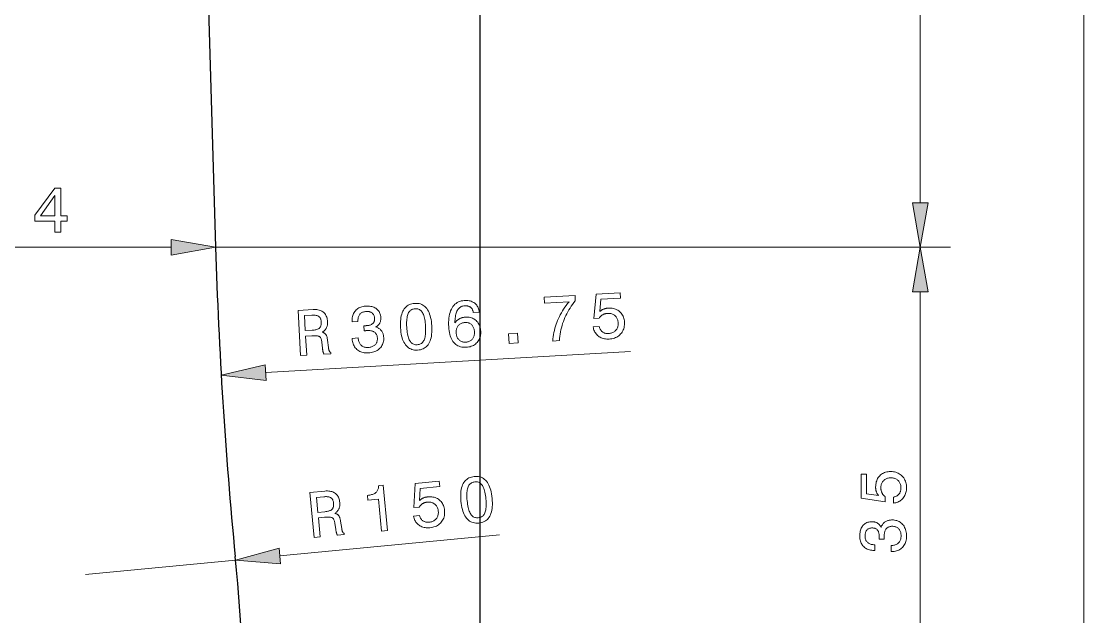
# Model space of a CAD drawing. Extents: x 0 to 297, y 0 to 420.
# Drawn here: x 151.4 to 221.9, y 189.8 to 229.3 of the extents above; entities that cross this region are included whole.
import ezdxf

# ---------------------------------------------------------------- set-up
doc = ezdxf.new("R2010")
doc.units = 0

msp = doc.modelspace()

# ---------------------------------------------------------------- linework, layer by layer
at = {"color": 7, "lineweight": 13}
for p, q in [((221.907, 141.27), (221.907, 344.361)), ((211.066, 217.27), (211.066, 248.361)), ((131.871, 214.315), (161.362, 214.315)), ((164.316, 214.315), (213.066, 214.315)), ((164.316, 214.315), (213.066, 214.315)), ((211.066, 182.27), (211.066, 211.361)), ((167.636, 206), (191.837, 207.391))]:
    msp.add_line(p, q, dxfattribs=at)
at = {"color": 7, "lineweight": 30}
for p, q in [((163.216, 251.315), (164.316, 214.315)), ((181.866, 135.715), (181.866, 248.215))]:
    msp.add_line(p, q, dxfattribs=at)
at = {"color": 7, "lineweight": 13, "ltscale": 0.366083}
msp.add_line((168.579, 193.839), (183.157, 195.229), dxfattribs=at)
at = {"color": 7, "lineweight": 13, "ltscale": 0.25}
msp.add_line((155.684, 192.608), (165.638, 193.558), dxfattribs=at)
at = {"color": 7, "lineweight": 13}
for points in [[(153.649, 215.315), (153.649, 216.057), (152.331, 216.057), (152.331, 216.437), (153.644, 218.248), (154.037, 218.248), (154.037, 216.403), (154.465, 216.403), (154.465, 216.057), (154.037, 216.057), (154.037, 215.315)], [(152.694, 216.403), (153.649, 216.403), (153.649, 217.746)], [(210.545, 217.27), (211.066, 214.315), (211.587, 217.27)], [(161.362, 213.794), (164.316, 214.315), (161.362, 214.836)], [(211.587, 211.361), (211.066, 214.315), (210.545, 211.361)], [(181.806, 210.008), (181.41, 209.985), (181.402, 210.031), (181.391, 210.074), (181.379, 210.114), (181.364, 210.152), (181.347, 210.188), (181.327, 210.222), (181.306, 210.253), (181.282, 210.282), (181.256, 210.309), (181.228, 210.333), (181.198, 210.355), (181.166, 210.374), (181.132, 210.39), (181.096, 210.404), (181.058, 210.416), (181.018, 210.425), (180.976, 210.431), (180.933, 210.434), (180.887, 210.436), (180.84, 210.434), (180.776, 210.428), (180.715, 210.416), (180.658, 210.399), (180.604, 210.377), (180.554, 210.35), (180.507, 210.318), (180.463, 210.28), (180.423, 210.237), (180.386, 210.189), (180.352, 210.136), (180.322, 210.077), (180.295, 210.013), (180.271, 209.944), (180.251, 209.869), (180.233, 209.789), (180.219, 209.703), (180.208, 209.612), (180.201, 209.516), (180.196, 209.414), (180.195, 209.307), (180.219, 209.34), (180.244, 209.372), (180.271, 209.402), (180.298, 209.431), (180.327, 209.458), (180.357, 209.484), (180.388, 209.508), (180.421, 209.53), (180.454, 209.552), (180.489, 209.571), (180.525, 209.589), (180.562, 209.606), (180.6, 209.621), (180.639, 209.634), (180.678, 209.646), (180.719, 209.655), (180.761, 209.664), (180.804, 209.67), (180.847, 209.676), (180.892, 209.679), (180.975, 209.681), (181.056, 209.677), (181.134, 209.668), (181.209, 209.653), (181.281, 209.633), (181.35, 209.607), (181.416, 209.575), (181.48, 209.538), (181.54, 209.495), (181.598, 209.446), (181.651, 209.393), (181.7, 209.336), (181.743, 209.275), (181.782, 209.21), (181.815, 209.141), (181.843, 209.069), (181.866, 208.993), (181.884, 208.913), (181.897, 208.83), (181.904, 208.742), (181.906, 208.655), (181.903, 208.57), (181.893, 208.488), (181.878, 208.41), (181.857, 208.334), (181.83, 208.261), (181.798, 208.192), (181.759, 208.125), (181.715, 208.062), (181.665, 208.001), (181.61, 207.945), (181.551, 207.894), (181.489, 207.848), (181.423, 207.808), (181.353, 207.773), (181.279, 207.744), (181.201, 207.72), (181.12, 207.701), (181.034, 207.688), (180.945, 207.68), (180.842, 207.678), (180.744, 207.683), (180.65, 207.696), (180.56, 207.716), (180.475, 207.744), (180.395, 207.78), (180.319, 207.823), (180.248, 207.874), (180.181, 207.932), (180.118, 207.998), (180.061, 208.071), (180.008, 208.151), (179.961, 208.237), (179.919, 208.33), (179.883, 208.43), (179.851, 208.537), (179.825, 208.651), (179.804, 208.771), (179.789, 208.898), (179.778, 209.032), (179.772, 209.189), (179.772, 209.34), (179.779, 209.483), (179.792, 209.62), (179.811, 209.75), (179.837, 209.872), (179.869, 209.988), (179.908, 210.097), (179.953, 210.199), (180.004, 210.294), (180.061, 210.381), (180.124, 210.46), (180.192, 210.531), (180.265, 210.592), (180.343, 210.645), (180.426, 210.69), (180.515, 210.726), (180.609, 210.754), (180.709, 210.773), (180.813, 210.783), (180.897, 210.786), (180.978, 210.784), (181.055, 210.777), (181.128, 210.766), (181.199, 210.751), (181.266, 210.731), (181.33, 210.706), (181.39, 210.677), (181.447, 210.643), (181.501, 210.605), (181.55, 210.563), (181.596, 210.516), (181.637, 210.466), (181.674, 210.412), (181.707, 210.355), (181.735, 210.293), (181.759, 210.227), (181.779, 210.158), (181.795, 210.085)], [(186.684, 208.096), (186.697, 208.241), (186.715, 208.384), (186.736, 208.525), (186.762, 208.664), (186.792, 208.802), (186.826, 208.938), (186.864, 209.072), (186.906, 209.204), (186.953, 209.334), (187.004, 209.463), (187.059, 209.591), (187.119, 209.717), (187.183, 209.843), (187.252, 209.968), (187.326, 210.092), (187.405, 210.216), (187.488, 210.338), (187.576, 210.46), (187.668, 210.581), (187.766, 210.701), (186.128, 210.607), (186.106, 211.001), (188.158, 211.119), (188.178, 210.761), (188.085, 210.643), (187.995, 210.524), (187.91, 210.403), (187.829, 210.281), (187.753, 210.158), (187.68, 210.033), (187.612, 209.906), (187.549, 209.779), (187.49, 209.649), (187.435, 209.519), (187.384, 209.386), (187.337, 209.252), (187.295, 209.117), (187.257, 208.98), (187.224, 208.841), (187.194, 208.7), (187.169, 208.558), (187.149, 208.414), (187.132, 208.269), (187.12, 208.122)], [(189.363, 209.034), (189.763, 209.057), (189.774, 209.012), (189.787, 208.969), (189.803, 208.928), (189.821, 208.889), (189.841, 208.853), (189.864, 208.818), (189.889, 208.786), (189.917, 208.756), (189.946, 208.728), (189.979, 208.703), (190.013, 208.68), (190.048, 208.659), (190.086, 208.642), (190.124, 208.627), (190.165, 208.615), (190.207, 208.605), (190.251, 208.598), (190.296, 208.594), (190.343, 208.593), (190.391, 208.595), (190.45, 208.6), (190.506, 208.609), (190.56, 208.621), (190.611, 208.637), (190.66, 208.656), (190.706, 208.679), (190.75, 208.705), (190.791, 208.735), (190.829, 208.769), (190.865, 208.806), (190.897, 208.845), (190.926, 208.887), (190.951, 208.931), (190.973, 208.977), (190.99, 209.026), (191.004, 209.076), (191.013, 209.128), (191.019, 209.183), (191.022, 209.239), (191.02, 209.298), (191.015, 209.358), (191.006, 209.415), (190.994, 209.469), (190.978, 209.521), (190.959, 209.57), (190.937, 209.616), (190.91, 209.659), (190.881, 209.7), (190.848, 209.738), (190.811, 209.774), (190.772, 209.806), (190.73, 209.835), (190.686, 209.859), (190.64, 209.88), (190.591, 209.897), (190.541, 209.911), (190.488, 209.921), (190.432, 209.926), (190.375, 209.929), (190.315, 209.927), (190.28, 209.924), (190.246, 209.92), (190.213, 209.915), (190.18, 209.908), (190.149, 209.9), (190.117, 209.891), (190.087, 209.88), (190.057, 209.868), (190.028, 209.854), (190, 209.839), (189.972, 209.823), (189.945, 209.805), (189.919, 209.787), (189.894, 209.767), (189.87, 209.745), (189.846, 209.722), (189.823, 209.698), (189.802, 209.673), (189.78, 209.646), (189.76, 209.618), (189.417, 209.599), (189.562, 211.199), (191.161, 211.291), (191.181, 210.938), (189.87, 210.862), (189.797, 210.049), (189.817, 210.069), (189.839, 210.088), (189.861, 210.106), (189.885, 210.123), (189.909, 210.139), (189.934, 210.155), (189.96, 210.169), (189.986, 210.183), (190.014, 210.196), (190.042, 210.208), (190.071, 210.219), (190.1, 210.229), (190.131, 210.238), (190.161, 210.247), (190.193, 210.254), (190.225, 210.26), (190.257, 210.265), (190.29, 210.27), (190.324, 210.273), (190.358, 210.276), (190.449, 210.278), (190.536, 210.275), (190.62, 210.266), (190.7, 210.251), (190.778, 210.231), (190.852, 210.205), (190.923, 210.174), (190.99, 210.136), (191.055, 210.093), (191.116, 210.045), (191.172, 209.991), (191.223, 209.934), (191.269, 209.873), (191.31, 209.809), (191.345, 209.741), (191.374, 209.669), (191.398, 209.593), (191.417, 209.513), (191.43, 209.43), (191.438, 209.343), (191.44, 209.251), (191.436, 209.161), (191.426, 209.075), (191.41, 208.992), (191.388, 208.912), (191.359, 208.836), (191.325, 208.762), (191.284, 208.692), (191.237, 208.626), (191.184, 208.562), (191.126, 208.503), (191.064, 208.449), (190.998, 208.402), (190.928, 208.359), (190.854, 208.323), (190.776, 208.292), (190.694, 208.267), (190.608, 208.247), (190.519, 208.233), (190.425, 208.225), (190.342, 208.223), (190.261, 208.225), (190.183, 208.233), (190.108, 208.245), (190.035, 208.262), (189.964, 208.285), (189.897, 208.312), (189.832, 208.344), (189.769, 208.381), (189.709, 208.423), (189.653, 208.47), (189.602, 208.519), (189.555, 208.572), (189.514, 208.628), (189.477, 208.688), (189.444, 208.75), (189.417, 208.816), (189.394, 208.885), (189.376, 208.958)], [(169.957, 207.135), (169.785, 210.126), (170.785, 210.183), (170.871, 210.186), (170.954, 210.184), (171.032, 210.178), (171.107, 210.167), (171.177, 210.151), (171.244, 210.131), (171.307, 210.106), (171.365, 210.077), (171.42, 210.043), (171.471, 210.004), (171.518, 209.961), (171.56, 209.914), (171.598, 209.863), (171.631, 209.807), (171.66, 209.747), (171.685, 209.683), (171.705, 209.614), (171.721, 209.541), (171.732, 209.464), (171.739, 209.383), (171.741, 209.335), (171.74, 209.287), (171.738, 209.242), (171.734, 209.197), (171.727, 209.154), (171.718, 209.113), (171.708, 209.073), (171.695, 209.034), (171.68, 208.997), (171.663, 208.961), (171.644, 208.926), (171.623, 208.893), (171.6, 208.862), (171.575, 208.832), (171.548, 208.803), (171.519, 208.776), (171.488, 208.75), (171.454, 208.726), (171.419, 208.704), (171.382, 208.683), (171.415, 208.674), (171.446, 208.664), (171.474, 208.652), (171.502, 208.639), (171.527, 208.625), (171.551, 208.61), (171.572, 208.593), (171.593, 208.575), (171.611, 208.556), (171.627, 208.535), (171.642, 208.512), (171.657, 208.486), (171.67, 208.456), (171.683, 208.423), (171.694, 208.386), (171.705, 208.346), (171.715, 208.303), (171.724, 208.256), (171.733, 208.206), (171.74, 208.152), (171.8, 207.668), (171.804, 207.637), (171.808, 207.608), (171.813, 207.581), (171.818, 207.555), (171.823, 207.532), (171.828, 207.51), (171.834, 207.489), (171.84, 207.471), (171.846, 207.454), (171.853, 207.438), (171.86, 207.424), (171.868, 207.411), (171.876, 207.399), (171.885, 207.387), (171.894, 207.376), (171.905, 207.366), (171.916, 207.356), (171.927, 207.347), (171.939, 207.339), (171.952, 207.332), (171.957, 207.25), (171.504, 207.224), (171.498, 207.234), (171.492, 207.245), (171.485, 207.257), (171.48, 207.269), (171.474, 207.283), (171.468, 207.298), (171.463, 207.313), (171.457, 207.33), (171.452, 207.348), (171.447, 207.367), (171.442, 207.386), (171.438, 207.408), (171.433, 207.43), (171.428, 207.454), (171.424, 207.479), (171.42, 207.506), (171.415, 207.534), (171.411, 207.563), (171.407, 207.594), (171.403, 207.626), (171.36, 208.012), (171.352, 208.068), (171.343, 208.12), (171.333, 208.168), (171.321, 208.212), (171.307, 208.251), (171.292, 208.287), (171.276, 208.318), (171.258, 208.345), (171.239, 208.367), (171.218, 208.386), (171.193, 208.401), (171.162, 208.415), (171.125, 208.426), (171.082, 208.435), (171.033, 208.442), (170.978, 208.447), (170.916, 208.449), (170.848, 208.45), (170.775, 208.448), (170.695, 208.445), (170.284, 208.421), (170.357, 207.158)], [(173.37, 208.273), (173.768, 208.296), (173.775, 208.234), (173.784, 208.176), (173.797, 208.12), (173.812, 208.068), (173.831, 208.018), (173.853, 207.972), (173.877, 207.929), (173.905, 207.888), (173.936, 207.851), (173.97, 207.817), (174.007, 207.786), (174.046, 207.758), (174.087, 207.735), (174.132, 207.714), (174.178, 207.698), (174.227, 207.685), (174.279, 207.676), (174.333, 207.67), (174.389, 207.668), (174.448, 207.67), (174.506, 207.675), (174.561, 207.683), (174.613, 207.694), (174.662, 207.708), (174.709, 207.725), (174.753, 207.744), (174.795, 207.767), (174.834, 207.793), (174.87, 207.822), (174.903, 207.854), (174.934, 207.889), (174.96, 207.926), (174.984, 207.965), (175.003, 208.006), (175.02, 208.049), (175.032, 208.094), (175.041, 208.142), (175.047, 208.192), (175.049, 208.244), (175.048, 208.298), (175.043, 208.347), (175.036, 208.393), (175.025, 208.437), (175.01, 208.479), (174.993, 208.518), (174.973, 208.555), (174.949, 208.59), (174.922, 208.622), (174.891, 208.651), (174.858, 208.679), (174.822, 208.703), (174.783, 208.725), (174.741, 208.743), (174.697, 208.759), (174.651, 208.772), (174.602, 208.782), (174.55, 208.789), (174.496, 208.793), (174.439, 208.794), (174.38, 208.792), (174.371, 208.791), (174.363, 208.79), (174.354, 208.79), (174.345, 208.789), (174.336, 208.788), (174.328, 208.788), (174.319, 208.787), (174.31, 208.786), (174.3, 208.785), (174.291, 208.784), (174.282, 208.783), (174.272, 208.782), (174.261, 208.781), (174.25, 208.78), (174.238, 208.779), (174.225, 208.777), (174.212, 208.776), (174.199, 208.774), (174.184, 208.773), (174.17, 208.771), (174.15, 209.11), (174.159, 209.11), (174.168, 209.11), (174.178, 209.11), (174.187, 209.11), (174.195, 209.111), (174.204, 209.111), (174.213, 209.111), (174.222, 209.111), (174.23, 209.112), (174.239, 209.112), (174.247, 209.112), (174.255, 209.112), (174.263, 209.113), (174.271, 209.113), (174.279, 209.113), (174.287, 209.114), (174.295, 209.114), (174.302, 209.114), (174.309, 209.115), (174.317, 209.115), (174.373, 209.12), (174.426, 209.126), (174.477, 209.135), (174.524, 209.146), (174.568, 209.158), (174.609, 209.173), (174.646, 209.191), (174.681, 209.21), (174.712, 209.231), (174.74, 209.255), (174.766, 209.28), (174.788, 209.308), (174.807, 209.338), (174.824, 209.371), (174.837, 209.406), (174.848, 209.443), (174.855, 209.482), (174.86, 209.523), (174.861, 209.567), (174.86, 209.613), (174.856, 209.657), (174.85, 209.7), (174.841, 209.739), (174.829, 209.777), (174.815, 209.812), (174.798, 209.845), (174.778, 209.876), (174.756, 209.904), (174.732, 209.931), (174.704, 209.955), (174.675, 209.976), (174.643, 209.995), (174.609, 210.012), (174.572, 210.026), (174.534, 210.037), (174.493, 210.045), (174.45, 210.052), (174.404, 210.055), (174.357, 210.056), (174.307, 210.054), (174.251, 210.05), (174.198, 210.042), (174.148, 210.031), (174.102, 210.017), (174.058, 209.999), (174.016, 209.979), (173.978, 209.956), (173.943, 209.929), (173.911, 209.9), (173.882, 209.867), (173.855, 209.832), (173.832, 209.793), (173.812, 209.752), (173.796, 209.708), (173.782, 209.661), (173.771, 209.611), (173.764, 209.558), (173.76, 209.503), (173.759, 209.444), (173.761, 209.383), (173.378, 209.361), (173.376, 209.391), (173.373, 209.477), (173.376, 209.56), (173.385, 209.64), (173.398, 209.716), (173.417, 209.789), (173.441, 209.859), (173.471, 209.926), (173.506, 209.989), (173.546, 210.049), (173.591, 210.106), (173.641, 210.159), (173.695, 210.206), (173.753, 210.249), (173.815, 210.287), (173.88, 210.319), (173.95, 210.347), (174.023, 210.369), (174.1, 210.387), (174.181, 210.399), (174.266, 210.407), (174.355, 210.41), (174.441, 210.408), (174.523, 210.402), (174.602, 210.392), (174.676, 210.377), (174.746, 210.358), (174.813, 210.334), (174.876, 210.305), (174.934, 210.272), (174.989, 210.235), (175.04, 210.194), (175.085, 210.149), (175.126, 210.1), (175.162, 210.047), (175.193, 209.991), (175.22, 209.932), (175.241, 209.868), (175.257, 209.801), (175.269, 209.73), (175.276, 209.656), (175.277, 209.613), (175.277, 209.572), (175.274, 209.531), (175.27, 209.492), (175.264, 209.454), (175.255, 209.417), (175.245, 209.381), (175.232, 209.346), (175.218, 209.312), (175.201, 209.28), (175.183, 209.249), (175.163, 209.219), (175.141, 209.191), (175.117, 209.164), (175.091, 209.138), (175.063, 209.114), (175.033, 209.091), (175.001, 209.069), (174.967, 209.049), (174.932, 209.03), (174.98, 209.014), (175.026, 208.996), (175.07, 208.976), (175.112, 208.954), (175.151, 208.929), (175.188, 208.903), (175.223, 208.874), (175.256, 208.843), (175.287, 208.811), (175.315, 208.776), (175.341, 208.739), (175.364, 208.7), (175.386, 208.659), (175.404, 208.617), (175.421, 208.572), (175.435, 208.526), (175.446, 208.478), (175.456, 208.428), (175.462, 208.376), (175.467, 208.322), (175.469, 208.237), (175.464, 208.155), (175.454, 208.077), (175.438, 208.001), (175.415, 207.929), (175.387, 207.859), (175.352, 207.793), (175.311, 207.73), (175.265, 207.67), (175.212, 207.612), (175.154, 207.559), (175.092, 207.511), (175.025, 207.468), (174.955, 207.43), (174.88, 207.397), (174.801, 207.369), (174.718, 207.346), (174.631, 207.328), (174.539, 207.315), (174.444, 207.306), (174.353, 207.304), (174.265, 207.307), (174.181, 207.316), (174.101, 207.33), (174.024, 207.35), (173.95, 207.376), (173.88, 207.408), (173.813, 207.445), (173.749, 207.487), (173.689, 207.536), (173.634, 207.589), (173.583, 207.646), (173.538, 207.707), (173.499, 207.772), (173.464, 207.84), (173.435, 207.913), (173.412, 207.99), (173.393, 208.071), (173.38, 208.155), (173.372, 208.244)], [(176.582, 208.981), (176.576, 209.13), (176.576, 209.271), (176.581, 209.406), (176.593, 209.534), (176.61, 209.654), (176.632, 209.768), (176.661, 209.875), (176.695, 209.975), (176.735, 210.067), (176.78, 210.153), (176.832, 210.232), (176.888, 210.303), (176.95, 210.366), (177.017, 210.422), (177.089, 210.469), (177.167, 210.51), (177.25, 210.542), (177.338, 210.567), (177.431, 210.585), (177.53, 210.594), (177.63, 210.596), (177.726, 210.59), (177.817, 210.575), (177.903, 210.553), (177.985, 210.522), (178.062, 210.483), (178.135, 210.436), (178.203, 210.38), (178.267, 210.317), (178.326, 210.245), (178.381, 210.166), (178.43, 210.078), (178.475, 209.983), (178.515, 209.88), (178.551, 209.77), (178.581, 209.651), (178.607, 209.525), (178.628, 209.392), (178.644, 209.25), (178.655, 209.101), (178.661, 208.951), (178.661, 208.809), (178.656, 208.674), (178.645, 208.547), (178.628, 208.426), (178.606, 208.312), (178.577, 208.206), (178.544, 208.107), (178.504, 208.015), (178.459, 207.93), (178.409, 207.852), (178.353, 207.782), (178.291, 207.72), (178.224, 207.665), (178.152, 207.618), (178.074, 207.578), (177.991, 207.546), (177.902, 207.521), (177.808, 207.504), (177.708, 207.494), (177.609, 207.492), (177.514, 207.499), (177.424, 207.513), (177.338, 207.536), (177.256, 207.567), (177.179, 207.606), (177.106, 207.653), (177.037, 207.708), (176.973, 207.772), (176.913, 207.843), (176.858, 207.923), (176.808, 208.01), (176.762, 208.105), (176.722, 208.207), (176.686, 208.317), (176.656, 208.435), (176.63, 208.56), (176.609, 208.693), (176.593, 208.833)], [(176.994, 209.005), (177.003, 208.885), (177.014, 208.771), (177.027, 208.664), (177.044, 208.565), (177.063, 208.471), (177.085, 208.385), (177.109, 208.306), (177.136, 208.233), (177.166, 208.167), (177.198, 208.108), (177.233, 208.055), (177.271, 208.008), (177.313, 207.967), (177.357, 207.932), (177.404, 207.903), (177.455, 207.88), (177.509, 207.863), (177.565, 207.852), (177.625, 207.847), (177.688, 207.848), (177.751, 207.854), (177.81, 207.866), (177.865, 207.883), (177.917, 207.906), (177.964, 207.935), (178.008, 207.969), (178.048, 208.008), (178.084, 208.053), (178.116, 208.103), (178.144, 208.159), (178.169, 208.221), (178.19, 208.289), (178.208, 208.364), (178.223, 208.446), (178.234, 208.535), (178.242, 208.63), (178.247, 208.732), (178.248, 208.84), (178.246, 208.955), (178.24, 209.077), (178.232, 209.199), (178.221, 209.314), (178.207, 209.421), (178.191, 209.522), (178.172, 209.616), (178.151, 209.703), (178.127, 209.783), (178.1, 209.855), (178.071, 209.921), (178.039, 209.98), (178.005, 210.032), (177.967, 210.078), (177.926, 210.118), (177.882, 210.153), (177.835, 210.182), (177.784, 210.204), (177.731, 210.221), (177.674, 210.232), (177.614, 210.237), (177.551, 210.237), (177.488, 210.23), (177.429, 210.218), (177.374, 210.2), (177.323, 210.177), (177.275, 210.149), (177.232, 210.114), (177.191, 210.075), (177.155, 210.029), (177.122, 209.978), (177.094, 209.922), (177.068, 209.86), (177.046, 209.791), (177.028, 209.715), (177.013, 209.633), (177.001, 209.545), (176.993, 209.45), (176.988, 209.348), (176.987, 209.24), (176.989, 209.126)], [(170.694, 209.811), (170.206, 209.783), (170.263, 208.787), (170.724, 208.814), (170.792, 208.819), (170.856, 208.826), (170.915, 208.835), (170.97, 208.846), (171.021, 208.86), (171.067, 208.875), (171.109, 208.893), (171.146, 208.912), (171.179, 208.934), (171.208, 208.958), (171.233, 208.984), (171.255, 209.013), (171.274, 209.045), (171.29, 209.08), (171.303, 209.118), (171.314, 209.159), (171.321, 209.202), (171.325, 209.249), (171.326, 209.298), (171.325, 209.351), (171.321, 209.402), (171.314, 209.451), (171.304, 209.496), (171.292, 209.538), (171.278, 209.576), (171.26, 209.612), (171.241, 209.645), (171.218, 209.674), (171.194, 209.7), (171.166, 209.723), (171.136, 209.743), (171.101, 209.761), (171.064, 209.776), (171.022, 209.788), (170.977, 209.798), (170.928, 209.806), (170.875, 209.811), (170.818, 209.813), (170.758, 209.813)], [(181.488, 208.714), (181.483, 208.772), (181.475, 208.826), (181.464, 208.878), (181.449, 208.928), (181.432, 208.975), (181.412, 209.02), (181.388, 209.062), (181.361, 209.101), (181.332, 209.138), (181.299, 209.172), (181.263, 209.204), (181.226, 209.231), (181.187, 209.255), (181.147, 209.276), (181.104, 209.293), (181.06, 209.306), (181.013, 209.315), (180.965, 209.321), (180.915, 209.324), (180.864, 209.323), (180.806, 209.317), (180.751, 209.309), (180.699, 209.298), (180.65, 209.283), (180.603, 209.264), (180.559, 209.243), (180.518, 209.218), (180.48, 209.19), (180.444, 209.158), (180.412, 209.123), (180.382, 209.086), (180.356, 209.046), (180.333, 209.003), (180.314, 208.959), (180.298, 208.911), (180.286, 208.862), (180.277, 208.81), (180.272, 208.756), (180.27, 208.699), (180.271, 208.64), (180.276, 208.581), (180.285, 208.525), (180.296, 208.472), (180.311, 208.421), (180.328, 208.373), (180.349, 208.327), (180.373, 208.284), (180.4, 208.244), (180.431, 208.207), (180.464, 208.172), (180.5, 208.14), (180.539, 208.112), (180.579, 208.088), (180.621, 208.067), (180.666, 208.05), (180.713, 208.037), (180.762, 208.028), (180.813, 208.022), (180.866, 208.019), (180.922, 208.021), (180.974, 208.026), (181.025, 208.034), (181.073, 208.046), (181.119, 208.061), (181.163, 208.08), (181.204, 208.103), (181.244, 208.129), (181.281, 208.158), (181.315, 208.191), (181.348, 208.228), (181.377, 208.267), (181.404, 208.309), (181.426, 208.352), (181.445, 208.398), (181.461, 208.445), (181.473, 208.495), (181.482, 208.547), (181.488, 208.601), (181.489, 208.656)], [(183.792, 207.93), (183.755, 208.572), (184.351, 208.606), (184.388, 207.965)], [(167.606, 206.52), (164.686, 205.831), (167.665, 205.48)], [(177.442, 196.474), (177.841, 196.512), (177.854, 196.467), (177.869, 196.425), (177.886, 196.385), (177.905, 196.347), (177.927, 196.311), (177.951, 196.278), (177.977, 196.246), (178.006, 196.218), (178.037, 196.191), (178.07, 196.167), (178.105, 196.145), (178.141, 196.126), (178.179, 196.109), (178.219, 196.096), (178.259, 196.085), (178.302, 196.077), (178.346, 196.072), (178.391, 196.07), (178.438, 196.071), (178.486, 196.074), (178.545, 196.081), (178.601, 196.092), (178.654, 196.107), (178.705, 196.124), (178.753, 196.145), (178.798, 196.17), (178.84, 196.198), (178.88, 196.229), (178.917, 196.264), (178.952, 196.303), (178.983, 196.344), (179.01, 196.386), (179.033, 196.431), (179.053, 196.478), (179.068, 196.527), (179.08, 196.578), (179.088, 196.631), (179.092, 196.685), (179.092, 196.742), (179.088, 196.801), (179.081, 196.86), (179.07, 196.917), (179.056, 196.97), (179.038, 197.021), (179.017, 197.07), (178.993, 197.115), (178.965, 197.157), (178.934, 197.197), (178.9, 197.234), (178.862, 197.268), (178.821, 197.299), (178.778, 197.326), (178.733, 197.349), (178.686, 197.368), (178.637, 197.383), (178.586, 197.395), (178.533, 197.402), (178.477, 197.406), (178.419, 197.406), (178.36, 197.402), (178.325, 197.398), (178.291, 197.393), (178.258, 197.386), (178.226, 197.378), (178.195, 197.369), (178.164, 197.359), (178.134, 197.347), (178.105, 197.333), (178.076, 197.319), (178.048, 197.303), (178.021, 197.286), (177.995, 197.267), (177.97, 197.247), (177.945, 197.226), (177.922, 197.204), (177.899, 197.18), (177.877, 197.155), (177.856, 197.129), (177.836, 197.102), (177.817, 197.073), (177.475, 197.041), (177.559, 198.645), (179.154, 198.798), (179.188, 198.445), (177.88, 198.32), (177.837, 197.505), (177.857, 197.526), (177.878, 197.545), (177.9, 197.564), (177.923, 197.582), (177.946, 197.599), (177.97, 197.616), (177.996, 197.631), (178.022, 197.646), (178.049, 197.66), (178.077, 197.673), (178.105, 197.685), (178.134, 197.696), (178.164, 197.707), (178.194, 197.716), (178.225, 197.724), (178.257, 197.732), (178.289, 197.739), (178.322, 197.744), (178.356, 197.749), (178.39, 197.753), (178.48, 197.758), (178.567, 197.759), (178.652, 197.753), (178.733, 197.741), (178.811, 197.724), (178.886, 197.701), (178.958, 197.672), (179.027, 197.637), (179.093, 197.597), (179.156, 197.55), (179.214, 197.499), (179.268, 197.444), (179.316, 197.385), (179.358, 197.322), (179.396, 197.255), (179.428, 197.184), (179.455, 197.109), (179.477, 197.031), (179.493, 196.948), (179.504, 196.861), (179.51, 196.769), (179.509, 196.679), (179.503, 196.593), (179.49, 196.509), (179.47, 196.429), (179.445, 196.351), (179.413, 196.277), (179.375, 196.205), (179.33, 196.137), (179.28, 196.071), (179.224, 196.01), (179.164, 195.954), (179.1, 195.904), (179.031, 195.859), (178.959, 195.82), (178.882, 195.786), (178.801, 195.758), (178.716, 195.735), (178.627, 195.718), (178.534, 195.706), (178.451, 195.7), (178.37, 195.7), (178.292, 195.704), (178.216, 195.714), (178.143, 195.728), (178.072, 195.748), (178.003, 195.773), (177.937, 195.803), (177.873, 195.837), (177.812, 195.877), (177.754, 195.921), (177.701, 195.969), (177.652, 196.02), (177.608, 196.074), (177.569, 196.132), (177.534, 196.194), (177.504, 196.259), (177.479, 196.327), (177.458, 196.399)], [(180.591, 197.458), (180.579, 197.607), (180.574, 197.748), (180.574, 197.883), (180.581, 198.011), (180.593, 198.132), (180.612, 198.246), (180.636, 198.354), (180.666, 198.455), (180.703, 198.549), (180.745, 198.637), (180.793, 198.717), (180.847, 198.79), (180.906, 198.856), (180.971, 198.914), (181.042, 198.965), (181.118, 199.008), (181.199, 199.044), (181.286, 199.072), (181.379, 199.093), (181.478, 199.106), (181.577, 199.112), (181.673, 199.109), (181.765, 199.098), (181.852, 199.078), (181.935, 199.051), (182.014, 199.015), (182.088, 198.97), (182.158, 198.917), (182.224, 198.856), (182.286, 198.787), (182.344, 198.71), (182.397, 198.624), (182.445, 198.531), (182.489, 198.43), (182.529, 198.32), (182.563, 198.203), (182.594, 198.078), (182.62, 197.945), (182.641, 197.804), (182.658, 197.656), (182.669, 197.507), (182.675, 197.365), (182.675, 197.23), (182.669, 197.102), (182.656, 196.98), (182.638, 196.866), (182.614, 196.759), (182.584, 196.659), (182.548, 196.565), (182.507, 196.479), (182.459, 196.399), (182.405, 196.327), (182.346, 196.262), (182.282, 196.205), (182.211, 196.155), (182.135, 196.112), (182.053, 196.077), (181.965, 196.049), (181.872, 196.028), (181.772, 196.015), (181.673, 196.009), (181.578, 196.012), (181.487, 196.023), (181.4, 196.043), (181.318, 196.07), (181.239, 196.106), (181.164, 196.151), (181.094, 196.203), (181.027, 196.264), (180.965, 196.334), (180.907, 196.411), (180.853, 196.496), (180.804, 196.589), (180.76, 196.69), (180.72, 196.798), (180.685, 196.915), (180.655, 197.039), (180.629, 197.171), (180.607, 197.311)], [(209.284, 197.344), (209.284, 197.744), (209.33, 197.753), (209.373, 197.763), (209.415, 197.777), (209.455, 197.793), (209.492, 197.811), (209.528, 197.832), (209.561, 197.855), (209.593, 197.88), (209.622, 197.909), (209.65, 197.939), (209.675, 197.972), (209.697, 198.006), (209.717, 198.043), (209.734, 198.081), (209.748, 198.12), (209.76, 198.162), (209.769, 198.205), (209.776, 198.25), (209.78, 198.297), (209.781, 198.345), (209.779, 198.404), (209.774, 198.461), (209.765, 198.515), (209.752, 198.567), (209.735, 198.617), (209.715, 198.664), (209.691, 198.709), (209.664, 198.752), (209.633, 198.792), (209.598, 198.83), (209.56, 198.865), (209.52, 198.896), (209.477, 198.923), (209.433, 198.947), (209.385, 198.968), (209.336, 198.984), (209.284, 198.997), (209.23, 199.006), (209.174, 199.012), (209.115, 199.013), (209.055, 199.012), (208.998, 199.006), (208.943, 198.997), (208.89, 198.984), (208.841, 198.968), (208.793, 198.948), (208.748, 198.925), (208.706, 198.897), (208.666, 198.867), (208.628, 198.832), (208.594, 198.795), (208.563, 198.755), (208.536, 198.712), (208.512, 198.667), (208.492, 198.62), (208.476, 198.57), (208.463, 198.517), (208.454, 198.462), (208.449, 198.405), (208.447, 198.345), (208.447, 198.31), (208.45, 198.276), (208.453, 198.243), (208.458, 198.21), (208.464, 198.178), (208.472, 198.146), (208.481, 198.115), (208.491, 198.085), (208.503, 198.055), (208.516, 198.026), (208.531, 197.997), (208.547, 197.969), (208.564, 197.942), (208.583, 197.916), (208.603, 197.89), (208.624, 197.866), (208.647, 197.842), (208.671, 197.818), (208.696, 197.796), (208.723, 197.774), (208.723, 197.43), (207.133, 197.666), (207.133, 199.268), (207.488, 199.268), (207.488, 197.955), (208.295, 197.835), (208.276, 197.857), (208.259, 197.879), (208.242, 197.903), (208.226, 197.927), (208.211, 197.952), (208.197, 197.978), (208.184, 198.005), (208.172, 198.032), (208.161, 198.06), (208.151, 198.089), (208.141, 198.118), (208.133, 198.149), (208.125, 198.179), (208.119, 198.21), (208.113, 198.242), (208.109, 198.274), (208.106, 198.307), (208.103, 198.34), (208.102, 198.374), (208.101, 198.408), (208.104, 198.499), (208.112, 198.586), (208.126, 198.669), (208.145, 198.749), (208.17, 198.825), (208.2, 198.897), (208.235, 198.966), (208.276, 199.032), (208.323, 199.093), (208.375, 199.151), (208.432, 199.205), (208.492, 199.253), (208.555, 199.295), (208.622, 199.332), (208.692, 199.363), (208.765, 199.388), (208.842, 199.408), (208.923, 199.422), (209.007, 199.43), (209.094, 199.433), (209.187, 199.43), (209.276, 199.421), (209.361, 199.406), (209.443, 199.385), (209.521, 199.358), (209.596, 199.326), (209.667, 199.287), (209.735, 199.242), (209.799, 199.191), (209.859, 199.135), (209.915, 199.073), (209.965, 199.008), (210.009, 198.939), (210.047, 198.867), (210.079, 198.791), (210.105, 198.712), (210.126, 198.629), (210.141, 198.542), (210.149, 198.452), (210.152, 198.358), (210.15, 198.274), (210.143, 198.194), (210.131, 198.116), (210.114, 198.042), (210.093, 197.97), (210.066, 197.901), (210.035, 197.835), (209.999, 197.772), (209.959, 197.712), (209.913, 197.655), (209.864, 197.601), (209.811, 197.553), (209.756, 197.509), (209.698, 197.471), (209.636, 197.437), (209.572, 197.409), (209.504, 197.385), (209.434, 197.366), (209.36, 197.352)], [(170.857, 195.06), (170.572, 198.043), (171.569, 198.138), (171.655, 198.144), (171.738, 198.145), (171.816, 198.141), (171.891, 198.133), (171.962, 198.12), (172.03, 198.103), (172.093, 198.08), (172.153, 198.053), (172.209, 198.021), (172.261, 197.984), (172.31, 197.943), (172.354, 197.898), (172.393, 197.847), (172.429, 197.793), (172.46, 197.734), (172.487, 197.671), (172.51, 197.603), (172.528, 197.531), (172.543, 197.455), (172.553, 197.374), (172.556, 197.325), (172.558, 197.278), (172.557, 197.232), (172.554, 197.188), (172.549, 197.145), (172.542, 197.103), (172.533, 197.062), (172.522, 197.023), (172.508, 196.985), (172.493, 196.949), (172.475, 196.913), (172.455, 196.88), (172.433, 196.847), (172.409, 196.816), (172.383, 196.787), (172.355, 196.759), (172.325, 196.732), (172.293, 196.707), (172.259, 196.683), (172.222, 196.66), (172.255, 196.653), (172.286, 196.644), (172.316, 196.633), (172.343, 196.622), (172.369, 196.608), (172.393, 196.594), (172.416, 196.578), (172.437, 196.561), (172.456, 196.542), (172.473, 196.522), (172.489, 196.5), (172.504, 196.474), (172.519, 196.445), (172.532, 196.412), (172.546, 196.376), (172.558, 196.336), (172.57, 196.293), (172.58, 196.247), (172.591, 196.197), (172.6, 196.144), (172.678, 195.662), (172.683, 195.631), (172.688, 195.603), (172.694, 195.576), (172.7, 195.55), (172.706, 195.527), (172.712, 195.505), (172.719, 195.485), (172.726, 195.466), (172.732, 195.45), (172.74, 195.435), (172.747, 195.421), (172.755, 195.408), (172.764, 195.396), (172.774, 195.384), (172.784, 195.374), (172.794, 195.364), (172.805, 195.355), (172.817, 195.347), (172.83, 195.339), (172.843, 195.332), (172.85, 195.25), (172.399, 195.207), (172.392, 195.217), (172.386, 195.228), (172.379, 195.239), (172.373, 195.252), (172.367, 195.265), (172.361, 195.28), (172.354, 195.295), (172.349, 195.312), (172.343, 195.329), (172.337, 195.348), (172.331, 195.367), (172.326, 195.388), (172.32, 195.411), (172.315, 195.434), (172.309, 195.459), (172.304, 195.486), (172.299, 195.514), (172.293, 195.543), (172.288, 195.573), (172.283, 195.605), (172.225, 195.989), (172.215, 196.045), (172.205, 196.097), (172.192, 196.144), (172.179, 196.187), (172.164, 196.226), (172.148, 196.261), (172.13, 196.292), (172.111, 196.318), (172.091, 196.34), (172.069, 196.358), (172.044, 196.372), (172.013, 196.384), (171.975, 196.394), (171.932, 196.401), (171.882, 196.407), (171.827, 196.409), (171.765, 196.41), (171.698, 196.408), (171.624, 196.403), (171.545, 196.397), (171.135, 196.358), (171.255, 195.098)], [(175.321, 195.486), (175.119, 197.61), (174.422, 197.544), (174.393, 197.848), (174.467, 197.858), (174.538, 197.869), (174.604, 197.884), (174.666, 197.9), (174.724, 197.918), (174.778, 197.939), (174.827, 197.962), (174.872, 197.987), (174.913, 198.014), (174.95, 198.044), (174.983, 198.076), (175.013, 198.111), (175.04, 198.149), (175.063, 198.191), (175.083, 198.235), (175.1, 198.282), (175.113, 198.332), (175.123, 198.385), (175.13, 198.442), (175.133, 198.501), (175.425, 198.529), (175.712, 195.523)], [(181.002, 197.498), (181.015, 197.378), (181.03, 197.265), (181.048, 197.159), (181.068, 197.059), (181.091, 196.967), (181.116, 196.881), (181.143, 196.803), (181.173, 196.731), (181.205, 196.667), (181.239, 196.609), (181.276, 196.557), (181.316, 196.512), (181.359, 196.473), (181.405, 196.439), (181.453, 196.412), (181.505, 196.391), (181.559, 196.376), (181.616, 196.367), (181.676, 196.364), (181.739, 196.367), (181.801, 196.376), (181.86, 196.39), (181.915, 196.41), (181.965, 196.435), (182.011, 196.465), (182.054, 196.5), (182.092, 196.541), (182.126, 196.587), (182.157, 196.639), (182.183, 196.695), (182.205, 196.758), (182.224, 196.827), (182.239, 196.903), (182.251, 196.986), (182.259, 197.074), (182.263, 197.17), (182.264, 197.272), (182.261, 197.38), (182.255, 197.495), (182.244, 197.616), (182.231, 197.738), (182.216, 197.852), (182.198, 197.959), (182.178, 198.06), (182.156, 198.153), (182.131, 198.238), (182.104, 198.317), (182.075, 198.389), (182.044, 198.453), (182.01, 198.511), (181.973, 198.562), (181.934, 198.607), (181.891, 198.645), (181.846, 198.678), (181.798, 198.705), (181.746, 198.726), (181.692, 198.741), (181.635, 198.75), (181.575, 198.752), (181.512, 198.749), (181.449, 198.74), (181.391, 198.726), (181.337, 198.707), (181.286, 198.681), (181.24, 198.651), (181.197, 198.615), (181.159, 198.574), (181.124, 198.527), (181.093, 198.475), (181.067, 198.418), (181.044, 198.354), (181.025, 198.285), (181.009, 198.209), (180.997, 198.126), (180.989, 198.037), (180.984, 197.942), (180.983, 197.841), (180.986, 197.733), (180.992, 197.618)], [(171.493, 197.762), (171.006, 197.715), (171.1, 196.723), (171.56, 196.767), (171.628, 196.774), (171.691, 196.784), (171.75, 196.795), (171.805, 196.809), (171.855, 196.824), (171.9, 196.841), (171.941, 196.86), (171.978, 196.881), (172.01, 196.904), (172.038, 196.929), (172.062, 196.956), (172.083, 196.986), (172.101, 197.018), (172.116, 197.054), (172.127, 197.092), (172.136, 197.133), (172.142, 197.177), (172.144, 197.224), (172.144, 197.274), (172.14, 197.326), (172.134, 197.377), (172.125, 197.425), (172.114, 197.47), (172.1, 197.511), (172.084, 197.55), (172.066, 197.584), (172.045, 197.616), (172.021, 197.645), (171.996, 197.67), (171.967, 197.692), (171.936, 197.711), (171.901, 197.727), (171.863, 197.741), (171.821, 197.752), (171.775, 197.76), (171.726, 197.766), (171.673, 197.769), (171.616, 197.769), (171.556, 197.767)], [(209.126, 194.126), (209.126, 194.525), (209.187, 194.528), (209.246, 194.534), (209.303, 194.543), (209.356, 194.556), (209.406, 194.572), (209.454, 194.591), (209.499, 194.613), (209.541, 194.638), (209.58, 194.667), (209.616, 194.699), (209.649, 194.734), (209.678, 194.771), (209.705, 194.811), (209.727, 194.854), (209.746, 194.9), (209.762, 194.948), (209.774, 194.999), (209.783, 195.053), (209.788, 195.109), (209.79, 195.168), (209.788, 195.226), (209.783, 195.281), (209.776, 195.334), (209.764, 195.384), (209.75, 195.432), (209.733, 195.477), (209.712, 195.52), (209.689, 195.56), (209.662, 195.598), (209.632, 195.633), (209.599, 195.665), (209.564, 195.694), (209.526, 195.719), (209.486, 195.741), (209.444, 195.76), (209.399, 195.775), (209.352, 195.787), (209.303, 195.796), (209.251, 195.801), (209.197, 195.803), (209.148, 195.801), (209.101, 195.796), (209.057, 195.787), (209.014, 195.776), (208.974, 195.761), (208.936, 195.742), (208.9, 195.72), (208.867, 195.695), (208.835, 195.667), (208.806, 195.635), (208.78, 195.6), (208.756, 195.562), (208.735, 195.522), (208.717, 195.479), (208.701, 195.433), (208.688, 195.385), (208.679, 195.334), (208.672, 195.28), (208.667, 195.223), (208.666, 195.164), (208.666, 195.155), (208.666, 195.147), (208.666, 195.138), (208.666, 195.129), (208.667, 195.121), (208.667, 195.112), (208.667, 195.103), (208.667, 195.094), (208.668, 195.084), (208.668, 195.075), (208.669, 195.066), (208.669, 195.055), (208.67, 195.045), (208.67, 195.033), (208.671, 195.021), (208.671, 195.009), (208.672, 194.996), (208.673, 194.982), (208.674, 194.968), (208.674, 194.953), (208.335, 194.953), (208.335, 194.962), (208.336, 194.971), (208.336, 194.98), (208.337, 194.989), (208.337, 194.998), (208.337, 195.007), (208.337, 195.016), (208.338, 195.024), (208.338, 195.033), (208.338, 195.041), (208.338, 195.05), (208.339, 195.058), (208.339, 195.066), (208.339, 195.074), (208.339, 195.082), (208.339, 195.09), (208.339, 195.097), (208.339, 195.105), (208.339, 195.112), (208.339, 195.119), (208.338, 195.176), (208.335, 195.23), (208.329, 195.28), (208.321, 195.328), (208.311, 195.373), (208.298, 195.414), (208.283, 195.453), (208.266, 195.488), (208.246, 195.521), (208.224, 195.551), (208.2, 195.577), (208.174, 195.601), (208.145, 195.622), (208.113, 195.64), (208.079, 195.656), (208.043, 195.668), (208.004, 195.678), (207.963, 195.685), (207.919, 195.689), (207.873, 195.691), (207.829, 195.689), (207.786, 195.685), (207.746, 195.679), (207.708, 195.669), (207.672, 195.657), (207.638, 195.642), (207.606, 195.624), (207.577, 195.604), (207.549, 195.581), (207.523, 195.555), (207.5, 195.526), (207.479, 195.496), (207.461, 195.463), (207.445, 195.427), (207.432, 195.389), (207.421, 195.349), (207.412, 195.306), (207.406, 195.261), (207.402, 195.214), (207.401, 195.164), (207.403, 195.108), (207.408, 195.055), (207.416, 195.004), (207.427, 194.956), (207.442, 194.912), (207.46, 194.869), (207.481, 194.83), (207.505, 194.793), (207.533, 194.76), (207.563, 194.728), (207.597, 194.7), (207.634, 194.675), (207.675, 194.653), (207.718, 194.633), (207.764, 194.617), (207.813, 194.604), (207.865, 194.593), (207.92, 194.586), (207.979, 194.581), (208.04, 194.58), (208.04, 194.196), (208.01, 194.196), (207.924, 194.199), (207.841, 194.206), (207.762, 194.219), (207.687, 194.237), (207.615, 194.26), (207.546, 194.288), (207.481, 194.322), (207.42, 194.36), (207.362, 194.404), (207.308, 194.452), (207.259, 194.505), (207.214, 194.562), (207.175, 194.622), (207.141, 194.686), (207.112, 194.753), (207.089, 194.824), (207.07, 194.898), (207.057, 194.976), (207.05, 195.058), (207.047, 195.143), (207.049, 195.233), (207.055, 195.318), (207.066, 195.4), (207.081, 195.477), (207.1, 195.551), (207.124, 195.62), (207.151, 195.685), (207.183, 195.746), (207.219, 195.803), (207.26, 195.855), (207.304, 195.903), (207.352, 195.946), (207.403, 195.984), (207.457, 196.017), (207.515, 196.045), (207.576, 196.068), (207.641, 196.085), (207.708, 196.098), (207.78, 196.106), (207.854, 196.108), (207.897, 196.107), (207.939, 196.104), (207.979, 196.1), (208.018, 196.093), (208.056, 196.084), (208.092, 196.074), (208.127, 196.061), (208.161, 196.047), (208.194, 196.031), (208.225, 196.012), (208.255, 195.992), (208.284, 195.97), (208.311, 195.947), (208.337, 195.921), (208.361, 195.893), (208.384, 195.864), (208.405, 195.833), (208.424, 195.8), (208.443, 195.765), (208.459, 195.729), (208.478, 195.776), (208.499, 195.821), (208.521, 195.864), (208.546, 195.904), (208.573, 195.942), (208.601, 195.978), (208.632, 196.011), (208.665, 196.042), (208.699, 196.07), (208.736, 196.097), (208.774, 196.12), (208.814, 196.142), (208.856, 196.161), (208.9, 196.177), (208.945, 196.191), (208.992, 196.202), (209.041, 196.211), (209.091, 196.217), (209.143, 196.221), (209.197, 196.222), (209.282, 196.219), (209.363, 196.21), (209.441, 196.196), (209.516, 196.175), (209.587, 196.148), (209.654, 196.116), (209.719, 196.077), (209.78, 196.033), (209.837, 195.983), (209.891, 195.927), (209.941, 195.866), (209.985, 195.801), (210.024, 195.732), (210.058, 195.66), (210.087, 195.583), (210.111, 195.503), (210.129, 195.419), (210.142, 195.331), (210.15, 195.239), (210.152, 195.143), (210.15, 195.052), (210.141, 194.965), (210.128, 194.881), (210.109, 194.802), (210.084, 194.726), (210.054, 194.654), (210.019, 194.585), (209.978, 194.521), (209.932, 194.46), (209.88, 194.403), (209.824, 194.35), (209.764, 194.303), (209.701, 194.262), (209.634, 194.226), (209.563, 194.196), (209.489, 194.171), (209.411, 194.151), (209.329, 194.138), (209.244, 194.129), (209.155, 194.126)], [(168.53, 194.357), (165.638, 193.558), (168.629, 193.32)]]:
    msp.add_lwpolyline(points, close=True, dxfattribs=at)
at = {"color": 7, "lineweight": 30}
for centre, radius, start, end in [((470.926, 223.431), 306.745, 181.70288, 185.54264), ((16.316, 179.315), 150, 0, 5.54264)]:
    msp.add_arc(centre, radius, start, end, dxfattribs=at)
at = {"color": 7, "lineweight": 13}
for points in [[(210.545, 217.27), (211.066, 214.315), (210.545, 217.27), (211.587, 217.27)], [(161.362, 213.794), (164.316, 214.315), (161.362, 213.794), (161.362, 214.836)], [(211.587, 211.361), (211.066, 214.315), (211.587, 211.361), (210.545, 211.361)], [(167.606, 206.52), (164.686, 205.831), (167.606, 206.52), (167.665, 205.48)], [(168.53, 194.357), (165.638, 193.558), (168.53, 194.357), (168.629, 193.32)]]:
    msp.add_solid(points, dxfattribs=at)

doc.saveas('drawing.dxf')
